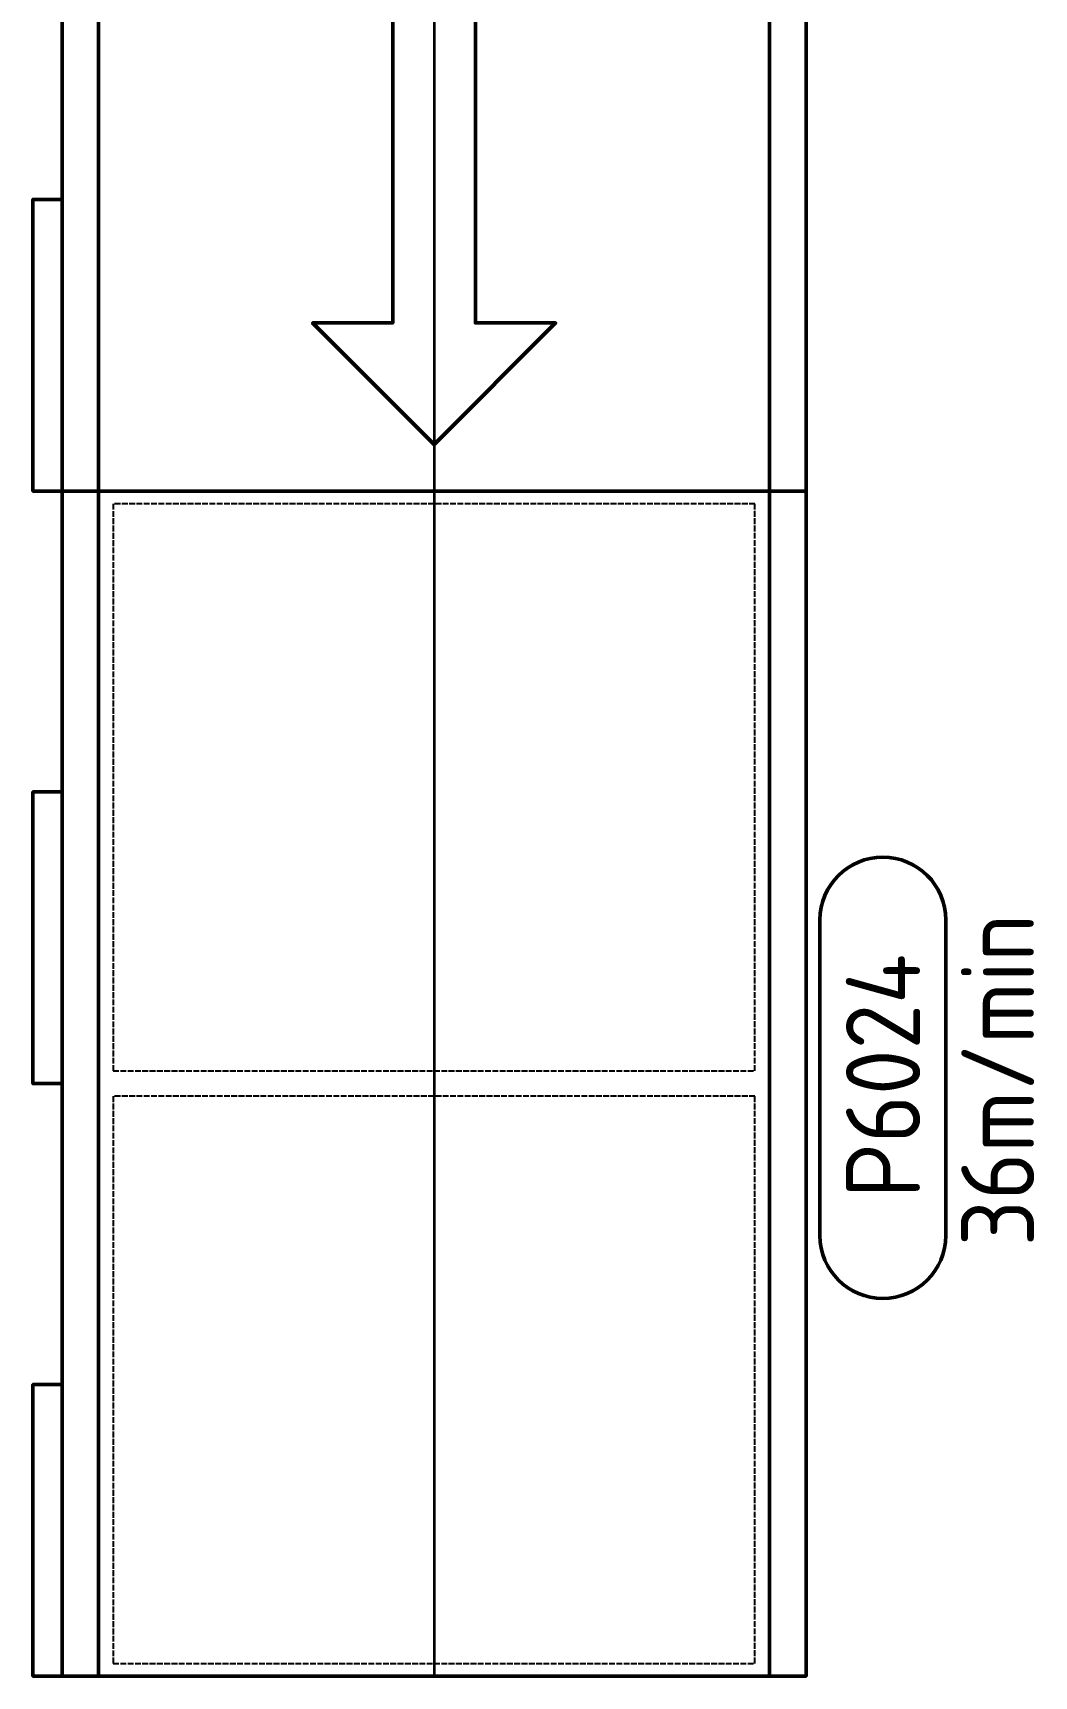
# Model space of a CAD drawing. Header units: millimetres. Extents: x 0 to 461941, y -159644 to 4828.
# Drawn here: x 233447 to 234477, y -42245 to -40554 of the extents above; entities that cross this region are included whole.
import ezdxf
from ezdxf.enums import TextEntityAlignment as Align

# ---------------------------------------------------------------- set-up
doc = ezdxf.new("R2010")
doc.units = ezdxf.units.MM
doc.linetypes.add('Xref Conv Decant In$0$AM_ISO02W050', pattern=[7.5, 6, -1.5])
doc.linetypes.add('Xref Conv Decant In$0$AM_ISO08W050', pattern=[18, 12, -1.5, 3, -1.5])
doc.layers.add('AM_BOR', color=4, linetype='Continuous')
doc.layers.add('Xref Conv Decant In$0$P_Number1', color=4, linetype='Continuous')
for name, color, linetype, lineweight in [('Xref Conv Decant In$0$Cont 2.5', 7, 'Continuous', 50), ('Xref Conv Decant In$0$Conv Decant In Out', 5, 'Continuous', 50), ('Xref Conv Decant In$0$Conveyor Centreline', 2, 'Continuous', 35), ('Xref Conv Decant In$0$Conveyor Speeds', 8, 'Xref Conv Decant In$0$AM_ISO08W050', 25), ('Xref Conv Decant In$0$Hidden', 9, 'Xref Conv Decant In$0$AM_ISO02W050', 25), ('Xref Conv Decant In$0$Text', 40, 'Continuous', 35)]:
    doc.layers.add(name, color=color, linetype=linetype, lineweight=lineweight)
doc.styles.add('Xref Conv Decant In$0$STANDARD', font='ISOCP.SHX')

# ---------------------------------------------------------------- blocks, each defined once
blk = doc.blocks.new('Xref Conv Decant In$0$Pno2')
at = {"layer": 'Xref Conv Decant In$0$Cont 2.5', "lineweight": 50}
blk.add_lwpolyline([(-6.467, 2.549), (6.321, 2.549, -1), (6.321, -2.54), (-6.467, -2.54, -1)], format="xyb", close=True, dxfattribs=at)
at = {"layer": 'Xref Conv Decant In$0$Text', "color": 7, "style": 'Xref Conv Decant In$0$STANDARD'}
blk.add_attdef('PNO', text='', height=3, dxfattribs=at).set_placement((0, 0), align=Align.MIDDLE)
blk = doc.blocks.new('*U437')
for p, q in [((0, -382.5), (0, 382.5)), ((1219.2, -382.5), (1219.2, 382.5))]:
    blk.add_line(p, q)
for points in [[(0, 345), (1219.2, 345), (1219.2, 382.5), (0, 382.5)], [(0, -382.5), (1219.2, -382.5), (1219.2, -345), (0, -345)], [(609.6, -382.5), (309.6, -382.5), (309.6, -412.5), (609.6, -412.5)], [(1219.2, -382.5), (919.2, -382.5), (919.2, -412.5), (1219.2, -412.5)]]:
    blk.add_lwpolyline(points, close=True)
at = {"layer": 'Xref Conv Decant In$0$Conveyor Centreline'}
blk.add_lwpolyline([(0, 0), (1219.2, 0)], dxfattribs=at)
at = {"layer": 'Xref Conv Decant In$0$Hidden'}
for points in [[(13.1, -330), (596.5, -330), (596.5, 330), (13.1, 330)], [(622.7, -330), (1206.1, -330), (1206.1, 330), (622.7, 330)]]:
    blk.add_lwpolyline(points, close=True, dxfattribs=at)
blk = doc.blocks.new('*U423')
for p, q in [((-1219.2, -382.5), (-1219.2, 382.5)), ((0, -382.5), (0, 382.5))]:
    blk.add_line(p, q)
for points in [[(0, 345), (-1219.2, 345), (-1219.2, 382.5), (0, 382.5)], [(0, -382.5), (-1219.2, -382.5), (-1219.2, -345), (0, -345)], [(-1219.2, -382.5), (-919.2, -382.5), (-919.2, -412.5), (-1219.2, -412.5)], [(-609.6, -382.5), (-309.6, -382.5), (-309.6, -412.5), (-609.6, -412.5)]]:
    blk.add_lwpolyline(points, close=True)
at = {"layer": 'Xref Conv Decant In$0$Conveyor Centreline'}
blk.add_lwpolyline([(0, 0), (-1219.2, 0)], dxfattribs=at)
at = {"layer": 'Xref Conv Decant In$0$Hidden'}
for p, q in [((-609.6, -215.5), (-609.6, 215.5)), ((0, -215.5), (0, 215.5))]:
    blk.add_line(p, q, dxfattribs=at)
blk = doc.blocks.new('*U421')
at = {"color": 0, "linetype": 'Continuous'}
blk.add_lwpolyline([(0, 0), (125, 125), (125, 42.5), (500, 42.5), (500, -42.5), (125, -42.5), (125, -125)], close=True, dxfattribs=at)
blk = doc.blocks.new('Xref Conv Decant In')
at = {"layer": 'Xref Conv Decant In$0$Conv Decant In Out', "xscale": -1, "rotation": 270}
for name, p in [('*U423', (233859.8, -39806.6)), ('*U421', (233859.8, -40977.9))]:
    blk.add_blockref(name, p, dxfattribs=at)
at = {"layer": 'Xref Conv Decant In$0$Conv Decant In Out', "rotation": 270}
blk.add_blockref('*U437', (233859.8, -41025.8), dxfattribs=at)
at = {"layer": 'Xref Conv Decant In$0$P_Number1', "xscale": 25.4, "yscale": 25.4, "zscale": 25.4, "rotation": 90}
blk.add_blockref('Xref Conv Decant In$0$Pno2', (234321.4, -41627.6), dxfattribs=at).add_auto_attribs({'PNO': 'P6024'})
at = {"layer": 'Xref Conv Decant In$0$Conveyor Speeds', "insert": (234401.9, -41802.6), "char_height": 75, "attachment_point": 1, "rotation": 90, "style": 'Xref Conv Decant In$0$STANDARD'}
blk.add_mtext_dynamic_manual_height_columns('36m/min', width=1630.752, gutter_width=11.4, heights=[0], dxfattribs=at)

msp = doc.modelspace()

# ---------------------------------------------------------------- block references
at = {"layer": 'AM_BOR'}
msp.add_blockref('Xref Conv Decant In', (0, 0), dxfattribs=at)

doc.saveas('drawing.dxf')
